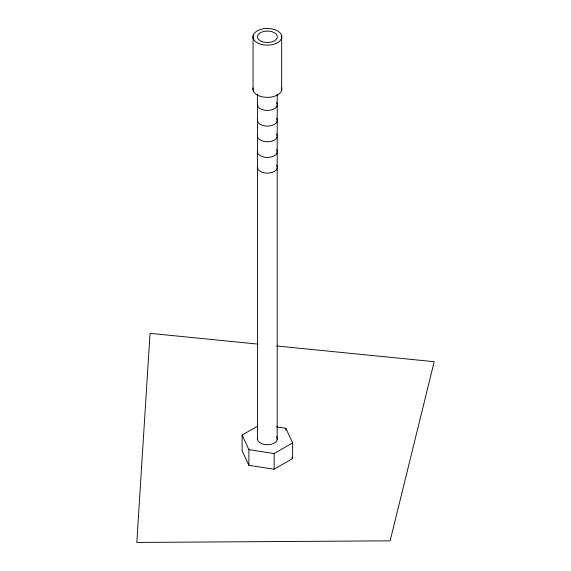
<?xml version="1.0" encoding="UTF-8"?>
<svg xmlns="http://www.w3.org/2000/svg" width="571" height="571" viewBox="0 0 571 571"><rect width="100%" height="100%" fill="white"/><g stroke="black" fill="none" stroke-linecap="round" stroke-linejoin="round"><path stroke-width="0.86" d="M276.278 426.822L285.857 428.307L292.63 442.889L292.63 458.556L274.137 469.234L248.885 465.329L242.111 450.747L242.111 435.073L257.521 426.18M242.111 435.073L248.885 449.655L274.137 453.567L292.63 442.889M258.042 344.12L150.045 333.35L136.804 542.45L390.136 540.83L434.196 361.693L276.628 345.976M291.917 457.021L292.63 458.556M285.857 428.307L285.857 430.049M281.681 35.73L281.674 90.139M277.199 94.144L277.199 439.734M274.137 453.567L274.137 469.234M257.542 94.136L257.542 439.727M253.067 35.716L253.06 90.118M248.885 449.655L248.885 465.329M276.535 165.197A9.914 5.724 0 0 1 268.655 173.063A9.914 5.724 0 0 1 257.542 166.632M276.535 436.794A9.914 5.724 0 0 1 268.655 444.659A9.914 5.724 0 0 1 257.542 438.228M276.535 149.531A9.914 5.724 0 0 1 268.655 157.396A9.914 5.724 0 0 1 257.542 150.965M276.535 133.864A9.914 5.724 0 0 1 268.655 141.722A9.914 5.724 0 0 1 257.542 135.298M276.535 118.197A9.914 5.724 0 0 1 268.655 126.055A9.914 5.724 0 0 1 257.542 119.624M276.535 102.523A9.914 5.724 0 0 1 268.655 110.389A9.914 5.724 0 0 1 257.542 103.958M281.681 87.963A14.432 8.329 0 0 1 267.356 97.377A14.432 8.329 0 0 1 253.067 87.948M258.577 43.417A14.432 8.329 0 0 0 281.674 37.907A14.432 8.329 0 0 0 261.861 29.114A14.432 8.329 0 0 0 258.577 43.417M261.325 41.348A9.914 5.724 0 0 0 277.199 37.565A9.914 5.724 0 0 0 263.588 31.519A9.914 5.724 0 0 0 261.325 41.348"/></g></svg>
